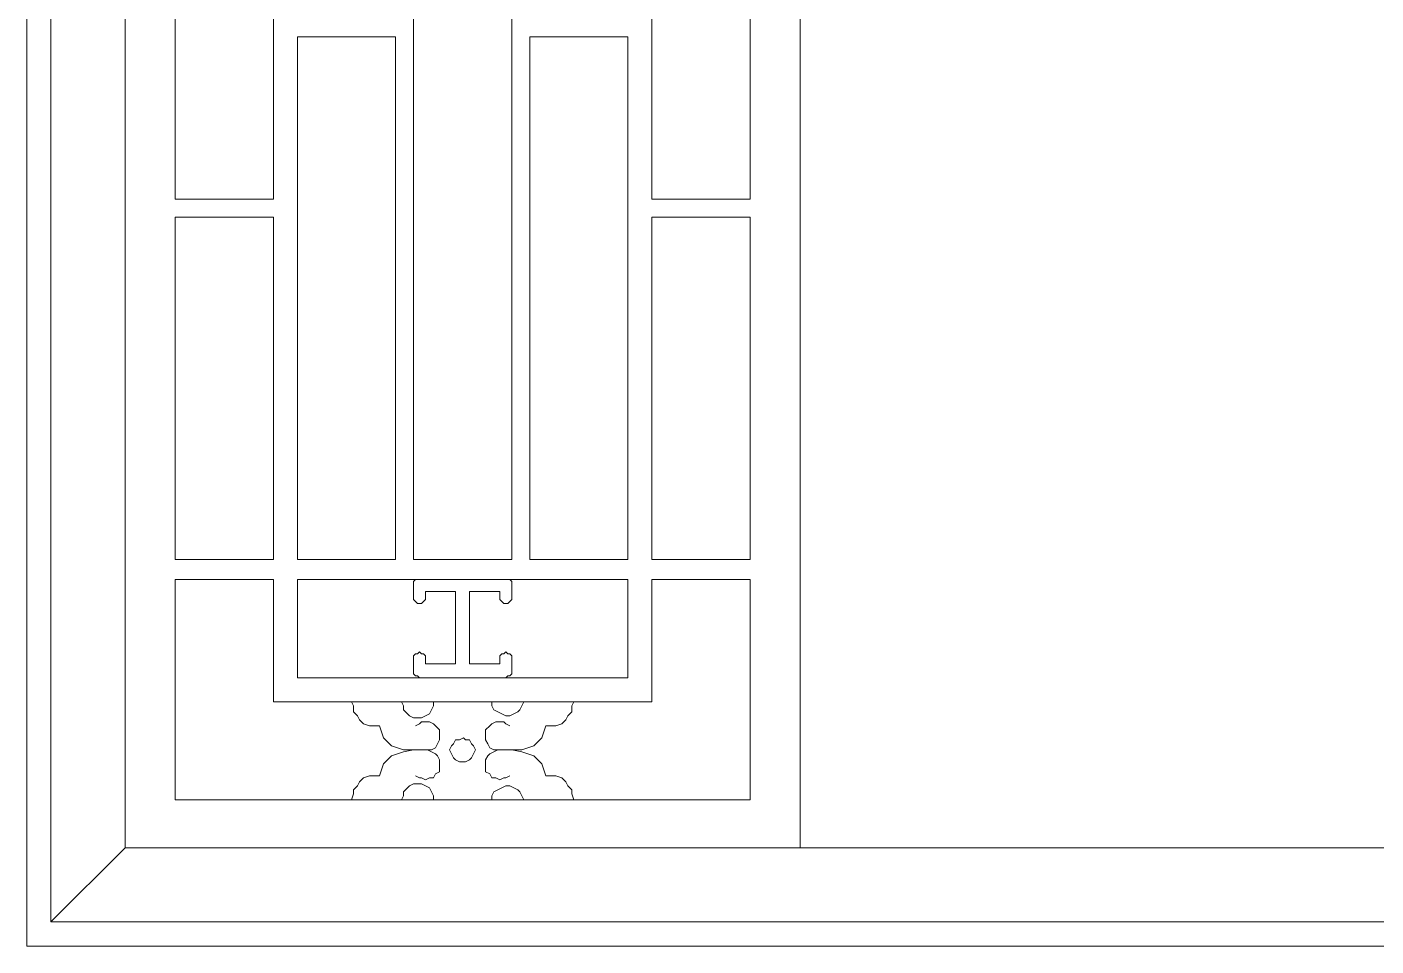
# Model space of a CAD drawing. Header units: centimetres. Extents: x -8.3 to 10.5, y -7.9 to 5.
# Drawn here: x -8.35 to 1.08, y -7.91 to -1.48 of the extents above; entities that cross this region are included whole.
import ezdxf

# ---------------------------------------------------------------- set-up
doc = ezdxf.new("R2010")
doc.units = ezdxf.units.CM
doc.header["$MEASUREMENT"] = 0
doc.layers.add('layer 1', color=7, linetype='Continuous')

msp = doc.modelspace()

# ---------------------------------------------------------------- linework, layer by layer
at = {"layer": 'layer 1', "color": 250, "lineweight": 0}
for points, knots in [([(-8.34709, -7.9091), (-8.34709, -7.9091), (10.50727, -7.9091), (10.50727, -7.9091), (10.50727, -7.9091), (10.50727, -7.9091), (10.50727, 4.95444), (10.50727, 4.95444), (10.50727, 4.95444), (10.50727, 4.95444), (-8.34709, 4.95444), (-8.34709, 4.95444), (-8.34709, 4.95444), (-8.34709, 4.95444), (-8.34709, -7.9091), (-8.34709, -7.9091)], [0, 0, 0, 0, 0.25, 0.25, 0.25, 0.25, 0.5, 0.5, 0.5, 0.5, 0.75, 0.75, 0.75, 0.75, 1, 1, 1, 1]), ([(-8.17927, -7.7411), (-8.17927, -7.7411), (10.33927, -7.7411), (10.33927, -7.7411), (10.33927, -7.7411), (10.33927, -7.7411), (10.33927, 4.77241), (10.33927, 4.77241), (10.33927, 4.77241), (10.33927, 4.77241), (-8.17927, 4.77241), (-8.17927, 4.77241), (-8.17927, 4.77241), (-8.17927, 4.77241), (-8.17927, -7.7411), (-8.17927, -7.7411)], [0, 0, 0, 0, 0.25, 0.25, 0.25, 0.25, 0.5, 0.5, 0.5, 0.5, 0.75, 0.75, 0.75, 0.75, 1, 1, 1, 1]), ([(-7.66124, -7.22325), (-7.66124, -7.22325), (9.82142, -7.22325), (9.82142, -7.22325), (9.82142, -7.22325), (9.82142, -7.22325), (9.82142, 4.25456), (9.82142, 4.25456), (9.82142, 4.25456), (9.82142, 4.25456), (-7.66124, 4.25456), (-7.66124, 4.25456), (-7.66124, 4.25456), (-7.66124, 4.25456), (-7.66124, -7.22325), (-7.66124, -7.22325)], [0, 0, 0, 0, 0.25, 0.25, 0.25, 0.25, 0.5, 0.5, 0.5, 0.5, 0.75, 0.75, 0.75, 0.75, 1, 1, 1, 1]), ([(-5.64559, 2.25294), (-5.64559, 2.25294), (-4.95974, 2.25294), (-4.95974, 2.25294), (-4.95974, 2.25294), (-4.95974, 2.25294), (-4.95974, -5.20761), (-4.95974, -5.20761), (-4.95974, -5.20761), (-4.95974, -5.20761), (-5.64559, -5.20761), (-5.64559, -5.20761), (-5.64559, -5.20761), (-5.64559, -5.20761), (-5.64559, 2.25294), (-5.64559, 2.25294)], [0, 0, 0, 0, 0.25, 0.25, 0.25, 0.25, 0.5, 0.5, 0.5, 0.5, 0.75, 0.75, 0.75, 0.75, 1, 1, 1, 1]), ([(-6.62553, -0.28055), (-6.62553, -0.28055), (-7.31138, -0.28055), (-7.31138, -0.28055), (-7.31138, -0.28055), (-7.31138, -0.28055), (-7.31138, -2.68814), (-7.31138, -2.68814), (-7.31138, -2.68814), (-7.31138, -2.68814), (-6.62553, -2.68814), (-6.62553, -2.68814), (-6.62553, -2.68814), (-6.62553, -2.68814), (-6.62553, -0.28055), (-6.62553, -0.28055)], [0, 0, 0, 0, 0.25, 0.25, 0.25, 0.25, 0.5, 0.5, 0.5, 0.5, 0.75, 0.75, 0.75, 0.75, 1, 1, 1, 1]), ([(-3.97998, -0.28055), (-3.97998, -0.28055), (-3.29413, -0.28055), (-3.29413, -0.28055), (-3.29413, -0.28055), (-3.29413, -0.28055), (-3.29413, -2.68814), (-3.29413, -2.68814), (-3.29413, -2.68814), (-3.29413, -2.68814), (-3.97998, -2.68814), (-3.97998, -2.68814), (-3.97998, -2.68814), (-3.97998, -2.68814), (-3.97998, -0.28055), (-3.97998, -0.28055)], [0, 0, 0, 0, 0.25, 0.25, 0.25, 0.25, 0.5, 0.5, 0.5, 0.5, 0.75, 0.75, 0.75, 0.75, 1, 1, 1, 1]), ([(-5.77168, -1.55441), (-5.77168, -1.55441), (-6.45753, -1.55441), (-6.45753, -1.55441), (-6.45753, -1.55441), (-6.45753, -1.55441), (-6.45753, -5.20761), (-6.45753, -5.20761), (-6.45753, -5.20761), (-6.45753, -5.20761), (-5.77168, -5.20761), (-5.77168, -5.20761), (-5.77168, -5.20761), (-5.77168, -5.20761), (-5.77168, -1.55441), (-5.77168, -1.55441)], [0, 0, 0, 0, 0.25, 0.25, 0.25, 0.25, 0.5, 0.5, 0.5, 0.5, 0.75, 0.75, 0.75, 0.75, 1, 1, 1, 1]), ([(-4.83383, -1.55441), (-4.83383, -1.55441), (-4.14798, -1.55441), (-4.14798, -1.55441), (-4.14798, -1.55441), (-4.14798, -1.55441), (-4.14798, -5.20761), (-4.14798, -5.20761), (-4.14798, -5.20761), (-4.14798, -5.20761), (-4.83383, -5.20761), (-4.83383, -5.20761), (-4.83383, -5.20761), (-4.83383, -5.20761), (-4.83383, -1.55441), (-4.83383, -1.55441)], [0, 0, 0, 0, 0.25, 0.25, 0.25, 0.25, 0.5, 0.5, 0.5, 0.5, 0.75, 0.75, 0.75, 0.75, 1, 1, 1, 1]), ([(-6.62553, -2.81405), (-6.62553, -2.81405), (-7.31138, -2.81405), (-7.31138, -2.81405), (-7.31138, -2.81405), (-7.31138, -2.81405), (-7.31138, -5.20761), (-7.31138, -5.20761), (-7.31138, -5.20761), (-7.31138, -5.20761), (-6.62553, -5.20761), (-6.62553, -5.20761), (-6.62553, -5.20761), (-6.62553, -5.20761), (-6.62553, -2.81405), (-6.62553, -2.81405)], [0, 0, 0, 0, 0.25, 0.25, 0.25, 0.25, 0.5, 0.5, 0.5, 0.5, 0.75, 0.75, 0.75, 0.75, 1, 1, 1, 1]), ([(-3.97998, -2.81405), (-3.97998, -2.81405), (-3.29413, -2.81405), (-3.29413, -2.81405), (-3.29413, -2.81405), (-3.29413, -2.81405), (-3.29413, -5.20761), (-3.29413, -5.20761), (-3.29413, -5.20761), (-3.29413, -5.20761), (-3.97998, -5.20761), (-3.97998, -5.20761), (-3.97998, -5.20761), (-3.97998, -5.20761), (-3.97998, -2.81405), (-3.97998, -2.81405)], [0, 0, 0, 0, 0.25, 0.25, 0.25, 0.25, 0.5, 0.5, 0.5, 0.5, 0.75, 0.75, 0.75, 0.75, 1, 1, 1, 1]), ([(-7.31138, -5.34755), (-7.31138, -5.34755), (-7.31138, -6.88743), (-7.31138, -6.88743), (-7.31138, -6.88743), (-7.31138, -6.88743), (-3.29413, -6.88743), (-3.29413, -6.88743), (-3.29413, -6.88743), (-3.29413, -6.88743), (-3.29413, -5.34755), (-3.29413, -5.34755), (-3.29413, -5.34755), (-3.29413, -5.34755), (-3.97998, -5.34755), (-3.97998, -5.34755), (-3.97998, -5.34755), (-3.97998, -5.34755), (-3.97998, -6.2014), (-3.97998, -6.2014), (-3.97998, -6.2014), (-3.97998, -6.2014), (-6.62553, -6.2014), (-6.62553, -6.2014), (-6.62553, -6.2014), (-6.62553, -6.2014), (-6.62553, -5.34755), (-6.62553, -5.34755), (-6.62553, -5.34755), (-6.62553, -5.34755), (-7.31138, -5.34755), (-7.31138, -5.34755)], [0, 0, 0, 0, 0.125, 0.125, 0.125, 0.125, 0.25, 0.25, 0.25, 0.25, 0.375, 0.375, 0.375, 0.375, 0.5, 0.5, 0.5, 0.5, 0.625, 0.625, 0.625, 0.625, 0.75, 0.75, 0.75, 0.75, 0.875, 0.875, 0.875, 0.875, 1, 1, 1, 1]), ([(-6.45753, -6.03358), (-6.45753, -6.03358), (-4.14798, -6.03358), (-4.14798, -6.03358), (-4.14798, -6.03358), (-4.14798, -6.03358), (-4.14798, -5.34755), (-4.14798, -5.34755), (-4.14798, -5.34755), (-4.14798, -5.34755), (-6.45753, -5.34755), (-6.45753, -5.34755), (-6.45753, -5.34755), (-6.45753, -5.34755), (-6.45753, -6.03358), (-6.45753, -6.03358)], [0, 0, 0, 0, 0.25, 0.25, 0.25, 0.25, 0.5, 0.5, 0.5, 0.5, 0.75, 0.75, 0.75, 0.75, 1, 1, 1, 1]), ([(-5.60368, -5.34755), (-5.60368, -5.34755), (-5.61771, -5.34755), (-5.61771, -5.34755), (-5.61771, -5.34755), (-5.61771, -5.34755), (-5.63174, -5.34755), (-5.63174, -5.34755), (-5.63174, -5.34755), (-5.63174, -5.34755), (-5.64559, -5.36158), (-5.64559, -5.36158), (-5.64559, -5.36158), (-5.64559, -5.36158), (-5.64559, -5.38964), (-5.64559, -5.38964)], [0, 0, 0, 0, 0.25, 0.25, 0.25, 0.25, 0.5, 0.5, 0.5, 0.5, 0.75, 0.75, 0.75, 0.75, 1, 1, 1, 1]), ([(-4.95974, -5.38964), (-4.95974, -5.38964), (-4.95974, -5.36158), (-4.95974, -5.36158), (-4.95974, -5.36158), (-4.95974, -5.36158), (-4.97377, -5.34755), (-4.97377, -5.34755), (-4.97377, -5.34755), (-4.97377, -5.34755), (-4.9878, -5.34755), (-4.9878, -5.34755), (-4.9878, -5.34755), (-4.9878, -5.34755), (-5.00183, -5.34755), (-5.00183, -5.34755)], [0, 0, 0, 0, 0.25, 0.25, 0.25, 0.25, 0.5, 0.5, 0.5, 0.5, 0.75, 0.75, 0.75, 0.75, 1, 1, 1, 1]), ([(-5.64559, -5.47364), (-5.64559, -5.47364), (-5.64559, -5.48767), (-5.64559, -5.48767), (-5.64559, -5.48767), (-5.64559, -5.48767), (-5.63174, -5.50152), (-5.63174, -5.50152), (-5.63174, -5.50152), (-5.63174, -5.50152), (-5.61771, -5.51555), (-5.61771, -5.51555), (-5.61771, -5.51555), (-5.61771, -5.51555), (-5.60368, -5.51555), (-5.60368, -5.51555)], [0, 0, 0, 0, 0.25, 0.25, 0.25, 0.25, 0.5, 0.5, 0.5, 0.5, 0.75, 0.75, 0.75, 0.75, 1, 1, 1, 1]), ([(-5.60368, -5.51555), (-5.60368, -5.51555), (-5.58965, -5.51555), (-5.58965, -5.51555), (-5.58965, -5.51555), (-5.58965, -5.51555), (-5.57562, -5.50152), (-5.57562, -5.50152), (-5.57562, -5.50152), (-5.57562, -5.50152), (-5.56177, -5.48767), (-5.56177, -5.48767), (-5.56177, -5.48767), (-5.56177, -5.48767), (-5.56177, -5.47364), (-5.56177, -5.47364)], [0, 0, 0, 0, 0.25, 0.25, 0.25, 0.25, 0.5, 0.5, 0.5, 0.5, 0.75, 0.75, 0.75, 0.75, 1, 1, 1, 1]), ([(-5.04374, -5.47364), (-5.04374, -5.47364), (-5.04374, -5.48767), (-5.04374, -5.48767), (-5.04374, -5.48767), (-5.04374, -5.48767), (-5.02971, -5.50152), (-5.02971, -5.50152), (-5.02971, -5.50152), (-5.02971, -5.50152), (-5.01586, -5.51555), (-5.01586, -5.51555), (-5.01586, -5.51555), (-5.01586, -5.51555), (-5.00183, -5.51555), (-5.00183, -5.51555)], [0, 0, 0, 0, 0.25, 0.25, 0.25, 0.25, 0.5, 0.5, 0.5, 0.5, 0.75, 0.75, 0.75, 0.75, 1, 1, 1, 1]), ([(-5.00183, -5.51555), (-5.00183, -5.51555), (-4.9878, -5.51555), (-4.9878, -5.51555), (-4.9878, -5.51555), (-4.9878, -5.51555), (-4.97377, -5.50152), (-4.97377, -5.50152), (-4.97377, -5.50152), (-4.97377, -5.50152), (-4.95974, -5.48767), (-4.95974, -5.48767), (-4.95974, -5.48767), (-4.95974, -5.48767), (-4.95974, -5.47364), (-4.95974, -5.47364)], [0, 0, 0, 0, 0.25, 0.25, 0.25, 0.25, 0.5, 0.5, 0.5, 0.5, 0.75, 0.75, 0.75, 0.75, 1, 1, 1, 1]), ([(-5.60368, -5.85155), (-5.60368, -5.85155), (-5.61771, -5.86558), (-5.61771, -5.86558), (-5.61771, -5.86558), (-5.61771, -5.86558), (-5.63174, -5.86558), (-5.63174, -5.86558), (-5.63174, -5.86558), (-5.63174, -5.86558), (-5.64559, -5.87961), (-5.64559, -5.87961), (-5.64559, -5.87961), (-5.64559, -5.87961), (-5.64559, -5.89346), (-5.64559, -5.89346)], [0, 0, 0, 0, 0.25, 0.25, 0.25, 0.25, 0.5, 0.5, 0.5, 0.5, 0.75, 0.75, 0.75, 0.75, 1, 1, 1, 1]), ([(-5.56177, -5.89346), (-5.56177, -5.89346), (-5.56177, -5.87961), (-5.56177, -5.87961), (-5.56177, -5.87961), (-5.56177, -5.87961), (-5.57562, -5.86558), (-5.57562, -5.86558), (-5.57562, -5.86558), (-5.57562, -5.86558), (-5.58965, -5.86558), (-5.58965, -5.86558), (-5.58965, -5.86558), (-5.58965, -5.86558), (-5.60368, -5.85155), (-5.60368, -5.85155)], [0, 0, 0, 0, 0.25, 0.25, 0.25, 0.25, 0.5, 0.5, 0.5, 0.5, 0.75, 0.75, 0.75, 0.75, 1, 1, 1, 1]), ([(-5.00183, -5.85155), (-5.00183, -5.85155), (-5.01586, -5.86558), (-5.01586, -5.86558), (-5.01586, -5.86558), (-5.01586, -5.86558), (-5.02971, -5.86558), (-5.02971, -5.86558), (-5.02971, -5.86558), (-5.02971, -5.86558), (-5.04374, -5.87961), (-5.04374, -5.87961), (-5.04374, -5.87961), (-5.04374, -5.87961), (-5.04374, -5.89346), (-5.04374, -5.89346)], [0, 0, 0, 0, 0.25, 0.25, 0.25, 0.25, 0.5, 0.5, 0.5, 0.5, 0.75, 0.75, 0.75, 0.75, 1, 1, 1, 1]), ([(-4.95974, -5.89346), (-4.95974, -5.89346), (-4.95974, -5.87961), (-4.95974, -5.87961), (-4.95974, -5.87961), (-4.95974, -5.87961), (-4.97377, -5.86558), (-4.97377, -5.86558), (-4.97377, -5.86558), (-4.97377, -5.86558), (-4.9878, -5.86558), (-4.9878, -5.86558), (-4.9878, -5.86558), (-4.9878, -5.86558), (-5.00183, -5.85155), (-5.00183, -5.85155)], [0, 0, 0, 0, 0.25, 0.25, 0.25, 0.25, 0.5, 0.5, 0.5, 0.5, 0.75, 0.75, 0.75, 0.75, 1, 1, 1, 1]), ([(-5.64559, -5.99149), (-5.64559, -5.99149), (-5.64559, -6.00552), (-5.64559, -6.00552), (-5.64559, -6.00552), (-5.64559, -6.00552), (-5.63174, -6.01955), (-5.63174, -6.01955), (-5.63174, -6.01955), (-5.63174, -6.01955), (-5.61771, -6.01955), (-5.61771, -6.01955), (-5.61771, -6.01955), (-5.61771, -6.01955), (-5.60368, -6.03358), (-5.60368, -6.03358)], [0, 0, 0, 0, 0.25, 0.25, 0.25, 0.25, 0.5, 0.5, 0.5, 0.5, 0.75, 0.75, 0.75, 0.75, 1, 1, 1, 1]), ([(-5.00183, -6.03358), (-5.00183, -6.03358), (-4.9878, -6.01955), (-4.9878, -6.01955), (-4.9878, -6.01955), (-4.9878, -6.01955), (-4.97377, -6.01955), (-4.97377, -6.01955), (-4.97377, -6.01955), (-4.97377, -6.01955), (-4.95974, -6.00552), (-4.95974, -6.00552), (-4.95974, -6.00552), (-4.95974, -6.00552), (-4.95974, -5.99149), (-4.95974, -5.99149)], [0, 0, 0, 0, 0.25, 0.25, 0.25, 0.25, 0.5, 0.5, 0.5, 0.5, 0.75, 0.75, 0.75, 0.75, 1, 1, 1, 1]), ([(-6.07962, -6.2014), (-6.07962, -6.2014), (-6.06559, -6.22946), (-6.06559, -6.22946), (-6.06559, -6.22946), (-6.06559, -6.22946), (-6.06559, -6.27155), (-6.06559, -6.27155), (-6.06559, -6.27155), (-6.06559, -6.27155), (-6.03753, -6.29943), (-6.03753, -6.29943), (-6.03753, -6.29943), (-6.03753, -6.29943), (-6.02368, -6.32749), (-6.02368, -6.32749), (-6.02368, -6.32749), (-6.02368, -6.32749), (-5.99562, -6.35537), (-5.99562, -6.35537), (-5.99562, -6.35537), (-5.99562, -6.35537), (-5.95353, -6.3694), (-5.95353, -6.3694), (-5.95353, -6.3694), (-5.95353, -6.3694), (-5.92565, -6.3694), (-5.92565, -6.3694), (-5.92565, -6.3694), (-5.92565, -6.3694), (-5.88356, -6.3694), (-5.88356, -6.3694), (-5.88356, -6.3694), (-5.88356, -6.3694), (-5.86971, -6.41149), (-5.86971, -6.41149), (-5.86971, -6.41149), (-5.86971, -6.41149), (-5.85568, -6.4534), (-5.85568, -6.4534), (-5.85568, -6.4534), (-5.85568, -6.4534), (-5.82762, -6.48146), (-5.82762, -6.48146), (-5.82762, -6.48146), (-5.82762, -6.48146), (-5.79956, -6.50934), (-5.79956, -6.50934), (-5.79956, -6.50934), (-5.79956, -6.50934), (-5.75765, -6.52337), (-5.75765, -6.52337), (-5.75765, -6.52337), (-5.75765, -6.52337), (-5.71574, -6.5374), (-5.71574, -6.5374), (-5.71574, -6.5374), (-5.71574, -6.5374), (-5.64559, -6.5374), (-5.64559, -6.5374), (-5.64559, -6.5374), (-5.64559, -6.5374), (-5.57562, -6.5374), (-5.57562, -6.5374), (-5.57562, -6.5374), (-5.57562, -6.5374), (-5.54774, -6.5374), (-5.54774, -6.5374), (-5.54774, -6.5374), (-5.54774, -6.5374), (-5.51968, -6.5374), (-5.51968, -6.5374), (-5.51968, -6.5374), (-5.51968, -6.5374), (-5.49162, -6.52337), (-5.49162, -6.52337), (-5.49162, -6.52337), (-5.49162, -6.52337), (-5.47777, -6.49549), (-5.47777, -6.49549), (-5.47777, -6.49549), (-5.47777, -6.49549), (-5.46374, -6.46743), (-5.46374, -6.46743), (-5.46374, -6.46743), (-5.46374, -6.46743), (-5.46374, -6.4534), (-5.46374, -6.4534), (-5.46374, -6.4534), (-5.46374, -6.4534), (-5.46374, -6.42552), (-5.46374, -6.42552), (-5.46374, -6.42552), (-5.46374, -6.42552), (-5.46374, -6.39746), (-5.46374, -6.39746), (-5.46374, -6.39746), (-5.46374, -6.39746), (-5.49162, -6.3694), (-5.49162, -6.3694), (-5.49162, -6.3694), (-5.49162, -6.3694), (-5.50565, -6.35537), (-5.50565, -6.35537), (-5.50565, -6.35537), (-5.50565, -6.35537), (-5.53371, -6.34152), (-5.53371, -6.34152), (-5.53371, -6.34152), (-5.53371, -6.34152), (-5.56177, -6.34152), (-5.56177, -6.34152), (-5.56177, -6.34152), (-5.56177, -6.34152), (-5.58965, -6.34152), (-5.58965, -6.34152), (-5.58965, -6.34152), (-5.58965, -6.34152), (-5.60368, -6.35537), (-5.60368, -6.35537), (-5.60368, -6.35537), (-5.60368, -6.35537), (-5.63174, -6.3694), (-5.63174, -6.3694)], [0, 0, 0, 0, 0.0322581, 0.0322581, 0.0322581, 0.0322581, 0.0645161, 0.0645161, 0.0645161, 0.0645161, 0.0967742, 0.0967742, 0.0967742, 0.0967742, 0.1290323, 0.1290323, 0.1290323, 0.1290323, 0.1612903, 0.1612903, 0.1612903, 0.1612903, 0.1935484, 0.1935484, 0.1935484, 0.1935484, 0.2258065, 0.2258065, 0.2258065, 0.2258065, 0.2580645, 0.2580645, 0.2580645, 0.2580645, 0.2903226, 0.2903226, 0.2903226, 0.2903226, 0.3225806, 0.3225806, 0.3225806, 0.3225806, 0.3548387, 0.3548387, 0.3548387, 0.3548387, 0.3870968, 0.3870968, 0.3870968, 0.3870968, 0.4193548, 0.4193548, 0.4193548, 0.4193548, 0.4516129, 0.4516129, 0.4516129, 0.4516129, 0.483871, 0.483871, 0.483871, 0.483871, 0.516129, 0.516129, 0.516129, 0.516129, 0.5483871, 0.5483871, 0.5483871, 0.5483871, 0.5806452, 0.5806452, 0.5806452, 0.5806452, 0.6129032, 0.6129032, 0.6129032, 0.6129032, 0.6451613, 0.6451613, 0.6451613, 0.6451613, 0.6774194, 0.6774194, 0.6774194, 0.6774194, 0.7096774, 0.7096774, 0.7096774, 0.7096774, 0.7419355, 0.7419355, 0.7419355, 0.7419355, 0.7741935, 0.7741935, 0.7741935, 0.7741935, 0.8064516, 0.8064516, 0.8064516, 0.8064516, 0.8387097, 0.8387097, 0.8387097, 0.8387097, 0.8709677, 0.8709677, 0.8709677, 0.8709677, 0.9032258, 0.9032258, 0.9032258, 0.9032258, 0.9354839, 0.9354839, 0.9354839, 0.9354839, 0.9677419, 0.9677419, 0.9677419, 0.9677419, 1, 1, 1, 1]), ([(-5.72959, -6.2014), (-5.72959, -6.2014), (-5.71574, -6.22946), (-5.71574, -6.22946), (-5.71574, -6.22946), (-5.71574, -6.22946), (-5.71574, -6.25752), (-5.71574, -6.25752), (-5.71574, -6.25752), (-5.71574, -6.25752), (-5.68768, -6.2854), (-5.68768, -6.2854), (-5.68768, -6.2854), (-5.68768, -6.2854), (-5.67365, -6.29943), (-5.67365, -6.29943), (-5.67365, -6.29943), (-5.67365, -6.29943), (-5.64559, -6.31346), (-5.64559, -6.31346), (-5.64559, -6.31346), (-5.64559, -6.31346), (-5.61771, -6.31346), (-5.61771, -6.31346), (-5.61771, -6.31346), (-5.61771, -6.31346), (-5.58965, -6.31346), (-5.58965, -6.31346), (-5.58965, -6.31346), (-5.58965, -6.31346), (-5.56177, -6.29943), (-5.56177, -6.29943), (-5.56177, -6.29943), (-5.56177, -6.29943), (-5.53371, -6.2854), (-5.53371, -6.2854), (-5.53371, -6.2854), (-5.53371, -6.2854), (-5.51968, -6.25752), (-5.51968, -6.25752), (-5.51968, -6.25752), (-5.51968, -6.25752), (-5.50565, -6.22946), (-5.50565, -6.22946), (-5.50565, -6.22946), (-5.50565, -6.22946), (-5.50565, -6.2014), (-5.50565, -6.2014)], [0, 0, 0, 0, 0.0833333, 0.0833333, 0.0833333, 0.0833333, 0.1666667, 0.1666667, 0.1666667, 0.1666667, 0.25, 0.25, 0.25, 0.25, 0.3333333, 0.3333333, 0.3333333, 0.3333333, 0.4166667, 0.4166667, 0.4166667, 0.4166667, 0.5, 0.5, 0.5, 0.5, 0.5833333, 0.5833333, 0.5833333, 0.5833333, 0.6666667, 0.6666667, 0.6666667, 0.6666667, 0.75, 0.75, 0.75, 0.75, 0.8333333, 0.8333333, 0.8333333, 0.8333333, 0.9166667, 0.9166667, 0.9166667, 0.9166667, 1, 1, 1, 1]), ([(-5.09968, -6.2014), (-5.09968, -6.2014), (-5.09968, -6.22946), (-5.09968, -6.22946), (-5.09968, -6.22946), (-5.09968, -6.22946), (-5.08583, -6.25752), (-5.08583, -6.25752), (-5.08583, -6.25752), (-5.08583, -6.25752), (-5.05777, -6.27155), (-5.05777, -6.27155), (-5.05777, -6.27155), (-5.05777, -6.27155), (-5.02971, -6.2854), (-5.02971, -6.2854), (-5.02971, -6.2854), (-5.02971, -6.2854), (-5.00183, -6.29943), (-5.00183, -6.29943), (-5.00183, -6.29943), (-5.00183, -6.29943), (-4.97377, -6.29943), (-4.97377, -6.29943), (-4.97377, -6.29943), (-4.97377, -6.29943), (-4.94571, -6.2854), (-4.94571, -6.2854), (-4.94571, -6.2854), (-4.94571, -6.2854), (-4.91783, -6.27155), (-4.91783, -6.27155), (-4.91783, -6.27155), (-4.91783, -6.27155), (-4.9038, -6.25752), (-4.9038, -6.25752), (-4.9038, -6.25752), (-4.9038, -6.25752), (-4.88977, -6.22946), (-4.88977, -6.22946), (-4.88977, -6.22946), (-4.88977, -6.22946), (-4.87574, -6.2014), (-4.87574, -6.2014)], [0, 0, 0, 0, 0.0909091, 0.0909091, 0.0909091, 0.0909091, 0.1818182, 0.1818182, 0.1818182, 0.1818182, 0.2727273, 0.2727273, 0.2727273, 0.2727273, 0.3636364, 0.3636364, 0.3636364, 0.3636364, 0.4545455, 0.4545455, 0.4545455, 0.4545455, 0.5454545, 0.5454545, 0.5454545, 0.5454545, 0.6363636, 0.6363636, 0.6363636, 0.6363636, 0.7272727, 0.7272727, 0.7272727, 0.7272727, 0.8181818, 0.8181818, 0.8181818, 0.8181818, 0.9090909, 0.9090909, 0.9090909, 0.9090909, 1, 1, 1, 1]), ([(-4.72177, -6.3694), (-4.72177, -6.3694), (-4.67986, -6.3694), (-4.67986, -6.3694), (-4.67986, -6.3694), (-4.67986, -6.3694), (-4.6518, -6.3694), (-4.6518, -6.3694), (-4.6518, -6.3694), (-4.6518, -6.3694), (-4.60989, -6.35537), (-4.60989, -6.35537), (-4.60989, -6.35537), (-4.60989, -6.35537), (-4.58183, -6.32749), (-4.58183, -6.32749), (-4.58183, -6.32749), (-4.58183, -6.32749), (-4.5678, -6.29943), (-4.5678, -6.29943), (-4.5678, -6.29943), (-4.5678, -6.29943), (-4.53992, -6.27155), (-4.53992, -6.27155), (-4.53992, -6.27155), (-4.53992, -6.27155), (-4.53992, -6.22946), (-4.53992, -6.22946), (-4.53992, -6.22946), (-4.53992, -6.22946), (-4.52589, -6.2014), (-4.52589, -6.2014)], [0, 0, 0, 0, 0.125, 0.125, 0.125, 0.125, 0.25, 0.25, 0.25, 0.25, 0.375, 0.375, 0.375, 0.375, 0.5, 0.5, 0.5, 0.5, 0.625, 0.625, 0.625, 0.625, 0.75, 0.75, 0.75, 0.75, 0.875, 0.875, 0.875, 0.875, 1, 1, 1, 1]), ([(-4.97377, -6.3694), (-4.97377, -6.3694), (-5.00183, -6.35537), (-5.00183, -6.35537), (-5.00183, -6.35537), (-5.00183, -6.35537), (-5.01586, -6.34152), (-5.01586, -6.34152), (-5.01586, -6.34152), (-5.01586, -6.34152), (-5.04374, -6.34152), (-5.04374, -6.34152), (-5.04374, -6.34152), (-5.04374, -6.34152), (-5.0718, -6.34152), (-5.0718, -6.34152), (-5.0718, -6.34152), (-5.0718, -6.34152), (-5.09968, -6.35537), (-5.09968, -6.35537), (-5.09968, -6.35537), (-5.09968, -6.35537), (-5.11371, -6.3694), (-5.11371, -6.3694), (-5.11371, -6.3694), (-5.11371, -6.3694), (-5.14177, -6.39746), (-5.14177, -6.39746), (-5.14177, -6.39746), (-5.14177, -6.39746), (-5.14177, -6.42552), (-5.14177, -6.42552), (-5.14177, -6.42552), (-5.14177, -6.42552), (-5.14177, -6.4534), (-5.14177, -6.4534), (-5.14177, -6.4534), (-5.14177, -6.4534), (-5.14177, -6.46743), (-5.14177, -6.46743), (-5.14177, -6.46743), (-5.14177, -6.46743), (-5.12774, -6.49549), (-5.12774, -6.49549), (-5.12774, -6.49549), (-5.12774, -6.49549), (-5.11371, -6.52337), (-5.11371, -6.52337), (-5.11371, -6.52337), (-5.11371, -6.52337), (-5.08583, -6.5374), (-5.08583, -6.5374), (-5.08583, -6.5374), (-5.08583, -6.5374), (-5.05777, -6.5374), (-5.05777, -6.5374), (-5.05777, -6.5374), (-5.05777, -6.5374), (-5.02971, -6.5374), (-5.02971, -6.5374)], [0, 0, 0, 0, 0.0666667, 0.0666667, 0.0666667, 0.0666667, 0.1333333, 0.1333333, 0.1333333, 0.1333333, 0.2, 0.2, 0.2, 0.2, 0.2666667, 0.2666667, 0.2666667, 0.2666667, 0.3333333, 0.3333333, 0.3333333, 0.3333333, 0.4, 0.4, 0.4, 0.4, 0.4666667, 0.4666667, 0.4666667, 0.4666667, 0.5333333, 0.5333333, 0.5333333, 0.5333333, 0.6, 0.6, 0.6, 0.6, 0.6666667, 0.6666667, 0.6666667, 0.6666667, 0.7333333, 0.7333333, 0.7333333, 0.7333333, 0.8, 0.8, 0.8, 0.8, 0.8666667, 0.8666667, 0.8666667, 0.8666667, 0.9333333, 0.9333333, 0.9333333, 0.9333333, 1, 1, 1, 1]), ([(-4.88977, -6.5374), (-4.88977, -6.5374), (-4.84786, -6.52337), (-4.84786, -6.52337), (-4.84786, -6.52337), (-4.84786, -6.52337), (-4.80577, -6.50934), (-4.80577, -6.50934), (-4.80577, -6.50934), (-4.80577, -6.50934), (-4.77789, -6.48146), (-4.77789, -6.48146), (-4.77789, -6.48146), (-4.77789, -6.48146), (-4.74983, -6.4534), (-4.74983, -6.4534), (-4.74983, -6.4534), (-4.74983, -6.4534), (-4.7358, -6.41149), (-4.7358, -6.41149), (-4.7358, -6.41149), (-4.7358, -6.41149), (-4.72177, -6.3694), (-4.72177, -6.3694)], [0, 0, 0, 0, 0.1666667, 0.1666667, 0.1666667, 0.1666667, 0.3333333, 0.3333333, 0.3333333, 0.3333333, 0.5, 0.5, 0.5, 0.5, 0.6666667, 0.6666667, 0.6666667, 0.6666667, 0.8333333, 0.8333333, 0.8333333, 0.8333333, 1, 1, 1, 1]), ([(-5.21174, -6.5374), (-5.21174, -6.5374), (-5.22577, -6.50934), (-5.22577, -6.50934), (-5.22577, -6.50934), (-5.22577, -6.50934), (-5.2398, -6.49549), (-5.2398, -6.49549), (-5.2398, -6.49549), (-5.2398, -6.49549), (-5.25365, -6.46743), (-5.25365, -6.46743), (-5.25365, -6.46743), (-5.25365, -6.46743), (-5.28171, -6.46743), (-5.28171, -6.46743), (-5.28171, -6.46743), (-5.28171, -6.46743), (-5.29574, -6.4534), (-5.29574, -6.4534), (-5.29574, -6.4534), (-5.29574, -6.4534), (-5.3238, -6.46743), (-5.3238, -6.46743), (-5.3238, -6.46743), (-5.3238, -6.46743), (-5.35168, -6.46743), (-5.35168, -6.46743), (-5.35168, -6.46743), (-5.35168, -6.46743), (-5.36571, -6.49549), (-5.36571, -6.49549), (-5.36571, -6.49549), (-5.36571, -6.49549), (-5.37974, -6.50934), (-5.37974, -6.50934), (-5.37974, -6.50934), (-5.37974, -6.50934), (-5.39377, -6.5374), (-5.39377, -6.5374), (-5.39377, -6.5374), (-5.39377, -6.5374), (-5.37974, -6.56546), (-5.37974, -6.56546), (-5.37974, -6.56546), (-5.37974, -6.56546), (-5.36571, -6.59334), (-5.36571, -6.59334), (-5.36571, -6.59334), (-5.36571, -6.59334), (-5.35168, -6.60737), (-5.35168, -6.60737), (-5.35168, -6.60737), (-5.35168, -6.60737), (-5.3238, -6.6214), (-5.3238, -6.6214), (-5.3238, -6.6214), (-5.3238, -6.6214), (-5.29574, -6.6214), (-5.29574, -6.6214), (-5.29574, -6.6214), (-5.29574, -6.6214), (-5.28171, -6.6214), (-5.28171, -6.6214), (-5.28171, -6.6214), (-5.28171, -6.6214), (-5.25365, -6.60737), (-5.25365, -6.60737), (-5.25365, -6.60737), (-5.25365, -6.60737), (-5.2398, -6.59334), (-5.2398, -6.59334), (-5.2398, -6.59334), (-5.2398, -6.59334), (-5.22577, -6.56546), (-5.22577, -6.56546), (-5.22577, -6.56546), (-5.22577, -6.56546), (-5.21174, -6.5374), (-5.21174, -6.5374)], [0, 0, 0, 0, 0.05, 0.05, 0.05, 0.05, 0.1, 0.1, 0.1, 0.1, 0.15, 0.15, 0.15, 0.15, 0.2, 0.2, 0.2, 0.2, 0.25, 0.25, 0.25, 0.25, 0.3, 0.3, 0.3, 0.3, 0.35, 0.35, 0.35, 0.35, 0.4, 0.4, 0.4, 0.4, 0.45, 0.45, 0.45, 0.45, 0.5, 0.5, 0.5, 0.5, 0.55, 0.55, 0.55, 0.55, 0.6, 0.6, 0.6, 0.6, 0.65, 0.65, 0.65, 0.65, 0.7, 0.7, 0.7, 0.7, 0.75, 0.75, 0.75, 0.75, 0.8, 0.8, 0.8, 0.8, 0.85, 0.85, 0.85, 0.85, 0.9, 0.9, 0.9, 0.9, 0.95, 0.95, 0.95, 0.95, 1, 1, 1, 1]), ([(-5.71574, -6.55143), (-5.71574, -6.55143), (-5.75765, -6.56546), (-5.75765, -6.56546), (-5.75765, -6.56546), (-5.75765, -6.56546), (-5.79956, -6.57949), (-5.79956, -6.57949), (-5.79956, -6.57949), (-5.79956, -6.57949), (-5.82762, -6.60737), (-5.82762, -6.60737), (-5.82762, -6.60737), (-5.82762, -6.60737), (-5.85568, -6.63543), (-5.85568, -6.63543), (-5.85568, -6.63543), (-5.85568, -6.63543), (-5.86971, -6.67734), (-5.86971, -6.67734), (-5.86971, -6.67734), (-5.86971, -6.67734), (-5.88356, -6.71943), (-5.88356, -6.71943)], [0, 0, 0, 0, 0.1666667, 0.1666667, 0.1666667, 0.1666667, 0.3333333, 0.3333333, 0.3333333, 0.3333333, 0.5, 0.5, 0.5, 0.5, 0.6666667, 0.6666667, 0.6666667, 0.6666667, 0.8333333, 0.8333333, 0.8333333, 0.8333333, 1, 1, 1, 1]), ([(-5.57562, -6.5374), (-5.57562, -6.5374), (-5.64559, -6.5374), (-5.64559, -6.5374), (-5.64559, -6.5374), (-5.64559, -6.5374), (-5.71574, -6.55143), (-5.71574, -6.55143)], [0, 0, 0, 0, 0.5, 0.5, 0.5, 0.5, 1, 1, 1, 1]), ([(-5.63174, -6.71943), (-5.63174, -6.71943), (-5.60368, -6.73346), (-5.60368, -6.73346), (-5.60368, -6.73346), (-5.60368, -6.73346), (-5.58965, -6.73346), (-5.58965, -6.73346), (-5.58965, -6.73346), (-5.58965, -6.73346), (-5.56177, -6.74731), (-5.56177, -6.74731), (-5.56177, -6.74731), (-5.56177, -6.74731), (-5.53371, -6.73346), (-5.53371, -6.73346), (-5.53371, -6.73346), (-5.53371, -6.73346), (-5.50565, -6.73346), (-5.50565, -6.73346), (-5.50565, -6.73346), (-5.50565, -6.73346), (-5.49162, -6.7054), (-5.49162, -6.7054), (-5.49162, -6.7054), (-5.49162, -6.7054), (-5.46374, -6.69137), (-5.46374, -6.69137), (-5.46374, -6.69137), (-5.46374, -6.69137), (-5.46374, -6.66331), (-5.46374, -6.66331), (-5.46374, -6.66331), (-5.46374, -6.66331), (-5.46374, -6.63543), (-5.46374, -6.63543), (-5.46374, -6.63543), (-5.46374, -6.63543), (-5.46374, -6.60737), (-5.46374, -6.60737), (-5.46374, -6.60737), (-5.46374, -6.60737), (-5.47777, -6.57949), (-5.47777, -6.57949), (-5.47777, -6.57949), (-5.47777, -6.57949), (-5.49162, -6.56546), (-5.49162, -6.56546), (-5.49162, -6.56546), (-5.49162, -6.56546), (-5.51968, -6.55143), (-5.51968, -6.55143), (-5.51968, -6.55143), (-5.51968, -6.55143), (-5.54774, -6.5374), (-5.54774, -6.5374), (-5.54774, -6.5374), (-5.54774, -6.5374), (-5.57562, -6.5374), (-5.57562, -6.5374)], [0, 0, 0, 0, 0.0666667, 0.0666667, 0.0666667, 0.0666667, 0.1333333, 0.1333333, 0.1333333, 0.1333333, 0.2, 0.2, 0.2, 0.2, 0.2666667, 0.2666667, 0.2666667, 0.2666667, 0.3333333, 0.3333333, 0.3333333, 0.3333333, 0.4, 0.4, 0.4, 0.4, 0.4666667, 0.4666667, 0.4666667, 0.4666667, 0.5333333, 0.5333333, 0.5333333, 0.5333333, 0.6, 0.6, 0.6, 0.6, 0.6666667, 0.6666667, 0.6666667, 0.6666667, 0.7333333, 0.7333333, 0.7333333, 0.7333333, 0.8, 0.8, 0.8, 0.8, 0.8666667, 0.8666667, 0.8666667, 0.8666667, 0.9333333, 0.9333333, 0.9333333, 0.9333333, 1, 1, 1, 1]), ([(-4.52589, -6.88743), (-4.52589, -6.88743), (-4.53992, -6.84534), (-4.53992, -6.84534), (-4.53992, -6.84534), (-4.53992, -6.84534), (-4.53992, -6.81728), (-4.53992, -6.81728), (-4.53992, -6.81728), (-4.53992, -6.81728), (-4.5678, -6.7894), (-4.5678, -6.7894), (-4.5678, -6.7894), (-4.5678, -6.7894), (-4.58183, -6.76134), (-4.58183, -6.76134), (-4.58183, -6.76134), (-4.58183, -6.76134), (-4.60989, -6.73346), (-4.60989, -6.73346), (-4.60989, -6.73346), (-4.60989, -6.73346), (-4.6518, -6.71943), (-4.6518, -6.71943), (-4.6518, -6.71943), (-4.6518, -6.71943), (-4.67986, -6.71943), (-4.67986, -6.71943), (-4.67986, -6.71943), (-4.67986, -6.71943), (-4.72177, -6.71943), (-4.72177, -6.71943), (-4.72177, -6.71943), (-4.72177, -6.71943), (-4.7358, -6.67734), (-4.7358, -6.67734), (-4.7358, -6.67734), (-4.7358, -6.67734), (-4.74983, -6.63543), (-4.74983, -6.63543), (-4.74983, -6.63543), (-4.74983, -6.63543), (-4.77789, -6.60737), (-4.77789, -6.60737), (-4.77789, -6.60737), (-4.77789, -6.60737), (-4.80577, -6.57949), (-4.80577, -6.57949), (-4.80577, -6.57949), (-4.80577, -6.57949), (-4.84786, -6.56546), (-4.84786, -6.56546), (-4.84786, -6.56546), (-4.84786, -6.56546), (-4.88977, -6.55143), (-4.88977, -6.55143), (-4.88977, -6.55143), (-4.88977, -6.55143), (-4.95974, -6.5374), (-4.95974, -6.5374), (-4.95974, -6.5374), (-4.95974, -6.5374), (-5.02971, -6.5374), (-5.02971, -6.5374), (-5.02971, -6.5374), (-5.02971, -6.5374), (-5.05777, -6.5374), (-5.05777, -6.5374), (-5.05777, -6.5374), (-5.05777, -6.5374), (-5.08583, -6.55143), (-5.08583, -6.55143), (-5.08583, -6.55143), (-5.08583, -6.55143), (-5.11371, -6.56546), (-5.11371, -6.56546), (-5.11371, -6.56546), (-5.11371, -6.56546), (-5.12774, -6.57949), (-5.12774, -6.57949), (-5.12774, -6.57949), (-5.12774, -6.57949), (-5.14177, -6.60737), (-5.14177, -6.60737), (-5.14177, -6.60737), (-5.14177, -6.60737), (-5.14177, -6.63543), (-5.14177, -6.63543), (-5.14177, -6.63543), (-5.14177, -6.63543), (-5.14177, -6.66331), (-5.14177, -6.66331), (-5.14177, -6.66331), (-5.14177, -6.66331), (-5.14177, -6.69137), (-5.14177, -6.69137), (-5.14177, -6.69137), (-5.14177, -6.69137), (-5.11371, -6.7054), (-5.11371, -6.7054), (-5.11371, -6.7054), (-5.11371, -6.7054), (-5.09968, -6.73346), (-5.09968, -6.73346), (-5.09968, -6.73346), (-5.09968, -6.73346), (-5.0718, -6.73346), (-5.0718, -6.73346), (-5.0718, -6.73346), (-5.0718, -6.73346), (-5.04374, -6.74731), (-5.04374, -6.74731), (-5.04374, -6.74731), (-5.04374, -6.74731), (-5.01586, -6.73346), (-5.01586, -6.73346), (-5.01586, -6.73346), (-5.01586, -6.73346), (-5.00183, -6.73346), (-5.00183, -6.73346), (-5.00183, -6.73346), (-5.00183, -6.73346), (-4.97377, -6.71943), (-4.97377, -6.71943)], [0, 0, 0, 0, 0.0322581, 0.0322581, 0.0322581, 0.0322581, 0.0645161, 0.0645161, 0.0645161, 0.0645161, 0.0967742, 0.0967742, 0.0967742, 0.0967742, 0.1290323, 0.1290323, 0.1290323, 0.1290323, 0.1612903, 0.1612903, 0.1612903, 0.1612903, 0.1935484, 0.1935484, 0.1935484, 0.1935484, 0.2258065, 0.2258065, 0.2258065, 0.2258065, 0.2580645, 0.2580645, 0.2580645, 0.2580645, 0.2903226, 0.2903226, 0.2903226, 0.2903226, 0.3225806, 0.3225806, 0.3225806, 0.3225806, 0.3548387, 0.3548387, 0.3548387, 0.3548387, 0.3870968, 0.3870968, 0.3870968, 0.3870968, 0.4193548, 0.4193548, 0.4193548, 0.4193548, 0.4516129, 0.4516129, 0.4516129, 0.4516129, 0.483871, 0.483871, 0.483871, 0.483871, 0.516129, 0.516129, 0.516129, 0.516129, 0.5483871, 0.5483871, 0.5483871, 0.5483871, 0.5806452, 0.5806452, 0.5806452, 0.5806452, 0.6129032, 0.6129032, 0.6129032, 0.6129032, 0.6451613, 0.6451613, 0.6451613, 0.6451613, 0.6774194, 0.6774194, 0.6774194, 0.6774194, 0.7096774, 0.7096774, 0.7096774, 0.7096774, 0.7419355, 0.7419355, 0.7419355, 0.7419355, 0.7741935, 0.7741935, 0.7741935, 0.7741935, 0.8064516, 0.8064516, 0.8064516, 0.8064516, 0.8387097, 0.8387097, 0.8387097, 0.8387097, 0.8709677, 0.8709677, 0.8709677, 0.8709677, 0.9032258, 0.9032258, 0.9032258, 0.9032258, 0.9354839, 0.9354839, 0.9354839, 0.9354839, 0.9677419, 0.9677419, 0.9677419, 0.9677419, 1, 1, 1, 1]), ([(-5.02971, -6.5374), (-5.02971, -6.5374), (-4.95974, -6.5374), (-4.95974, -6.5374), (-4.95974, -6.5374), (-4.95974, -6.5374), (-4.88977, -6.5374), (-4.88977, -6.5374)], [0, 0, 0, 0, 0.5, 0.5, 0.5, 0.5, 1, 1, 1, 1]), ([(-5.88356, -6.71943), (-5.88356, -6.71943), (-5.92565, -6.71943), (-5.92565, -6.71943), (-5.92565, -6.71943), (-5.92565, -6.71943), (-5.95353, -6.71943), (-5.95353, -6.71943), (-5.95353, -6.71943), (-5.95353, -6.71943), (-5.99562, -6.73346), (-5.99562, -6.73346), (-5.99562, -6.73346), (-5.99562, -6.73346), (-6.02368, -6.76134), (-6.02368, -6.76134), (-6.02368, -6.76134), (-6.02368, -6.76134), (-6.03753, -6.7894), (-6.03753, -6.7894), (-6.03753, -6.7894), (-6.03753, -6.7894), (-6.06559, -6.81728), (-6.06559, -6.81728), (-6.06559, -6.81728), (-6.06559, -6.81728), (-6.06559, -6.84534), (-6.06559, -6.84534), (-6.06559, -6.84534), (-6.06559, -6.84534), (-6.07962, -6.88743), (-6.07962, -6.88743)], [0, 0, 0, 0, 0.125, 0.125, 0.125, 0.125, 0.25, 0.25, 0.25, 0.25, 0.375, 0.375, 0.375, 0.375, 0.5, 0.5, 0.5, 0.5, 0.625, 0.625, 0.625, 0.625, 0.75, 0.75, 0.75, 0.75, 0.875, 0.875, 0.875, 0.875, 1, 1, 1, 1]), ([(-5.50565, -6.88743), (-5.50565, -6.88743), (-5.50565, -6.85937), (-5.50565, -6.85937), (-5.50565, -6.85937), (-5.50565, -6.85937), (-5.51968, -6.83131), (-5.51968, -6.83131), (-5.51968, -6.83131), (-5.51968, -6.83131), (-5.53371, -6.80343), (-5.53371, -6.80343), (-5.53371, -6.80343), (-5.53371, -6.80343), (-5.56177, -6.7894), (-5.56177, -6.7894), (-5.56177, -6.7894), (-5.56177, -6.7894), (-5.58965, -6.77537), (-5.58965, -6.77537), (-5.58965, -6.77537), (-5.58965, -6.77537), (-5.61771, -6.77537), (-5.61771, -6.77537), (-5.61771, -6.77537), (-5.61771, -6.77537), (-5.64559, -6.77537), (-5.64559, -6.77537), (-5.64559, -6.77537), (-5.64559, -6.77537), (-5.67365, -6.7894), (-5.67365, -6.7894), (-5.67365, -6.7894), (-5.67365, -6.7894), (-5.68768, -6.80343), (-5.68768, -6.80343), (-5.68768, -6.80343), (-5.68768, -6.80343), (-5.71574, -6.83131), (-5.71574, -6.83131), (-5.71574, -6.83131), (-5.71574, -6.83131), (-5.71574, -6.85937), (-5.71574, -6.85937), (-5.71574, -6.85937), (-5.71574, -6.85937), (-5.72959, -6.88743), (-5.72959, -6.88743)], [0, 0, 0, 0, 0.0833333, 0.0833333, 0.0833333, 0.0833333, 0.1666667, 0.1666667, 0.1666667, 0.1666667, 0.25, 0.25, 0.25, 0.25, 0.3333333, 0.3333333, 0.3333333, 0.3333333, 0.4166667, 0.4166667, 0.4166667, 0.4166667, 0.5, 0.5, 0.5, 0.5, 0.5833333, 0.5833333, 0.5833333, 0.5833333, 0.6666667, 0.6666667, 0.6666667, 0.6666667, 0.75, 0.75, 0.75, 0.75, 0.8333333, 0.8333333, 0.8333333, 0.8333333, 0.9166667, 0.9166667, 0.9166667, 0.9166667, 1, 1, 1, 1]), ([(-4.87574, -6.88743), (-4.87574, -6.88743), (-4.88977, -6.85937), (-4.88977, -6.85937), (-4.88977, -6.85937), (-4.88977, -6.85937), (-4.9038, -6.83131), (-4.9038, -6.83131), (-4.9038, -6.83131), (-4.9038, -6.83131), (-4.91783, -6.81728), (-4.91783, -6.81728), (-4.91783, -6.81728), (-4.91783, -6.81728), (-4.94571, -6.80343), (-4.94571, -6.80343), (-4.94571, -6.80343), (-4.94571, -6.80343), (-4.97377, -6.7894), (-4.97377, -6.7894), (-4.97377, -6.7894), (-4.97377, -6.7894), (-5.00183, -6.7894), (-5.00183, -6.7894), (-5.00183, -6.7894), (-5.00183, -6.7894), (-5.02971, -6.80343), (-5.02971, -6.80343), (-5.02971, -6.80343), (-5.02971, -6.80343), (-5.05777, -6.81728), (-5.05777, -6.81728), (-5.05777, -6.81728), (-5.05777, -6.81728), (-5.08583, -6.83131), (-5.08583, -6.83131), (-5.08583, -6.83131), (-5.08583, -6.83131), (-5.09968, -6.85937), (-5.09968, -6.85937), (-5.09968, -6.85937), (-5.09968, -6.85937), (-5.09968, -6.88743), (-5.09968, -6.88743)], [0, 0, 0, 0, 0.0909091, 0.0909091, 0.0909091, 0.0909091, 0.1818182, 0.1818182, 0.1818182, 0.1818182, 0.2727273, 0.2727273, 0.2727273, 0.2727273, 0.3636364, 0.3636364, 0.3636364, 0.3636364, 0.4545455, 0.4545455, 0.4545455, 0.4545455, 0.5454545, 0.5454545, 0.5454545, 0.5454545, 0.6363636, 0.6363636, 0.6363636, 0.6363636, 0.7272727, 0.7272727, 0.7272727, 0.7272727, 0.8181818, 0.8181818, 0.8181818, 0.8181818, 0.9090909, 0.9090909, 0.9090909, 0.9090909, 1, 1, 1, 1])]:
    msp.add_open_spline(points, degree=3, knots=knots, dxfattribs=at)
for points in [[(-2.94409, 4.25456), (-2.94409, 4.25456), (-2.94409, -7.22325), (-2.94409, -7.22325)], [(-5.77168, -1.55441), (-5.77168, -1.55441), (-6.45753, -1.55441), (-6.45753, -1.55441)], [(-4.83383, -1.55441), (-4.83383, -1.55441), (-4.14798, -1.55441), (-4.14798, -1.55441)], [(-3.29413, -5.20761), (-3.29413, -5.20761), (-3.97998, -5.20761), (-3.97998, -5.20761)], [(-5.00183, -5.34755), (-5.00183, -5.34755), (-5.60368, -5.34755), (-5.60368, -5.34755)], [(-5.64559, -5.38964), (-5.64559, -5.38964), (-5.64559, -5.47364), (-5.64559, -5.47364)], [(-5.56177, -5.47364), (-5.56177, -5.47364), (-5.56177, -5.43155), (-5.56177, -5.43155)], [(-5.56177, -5.43155), (-5.56177, -5.43155), (-5.35168, -5.43155), (-5.35168, -5.43155)], [(-5.35168, -5.43155), (-5.35168, -5.43155), (-5.35168, -5.93555), (-5.35168, -5.93555)], [(-5.25365, -5.93555), (-5.25365, -5.93555), (-5.25365, -5.43155), (-5.25365, -5.43155)], [(-5.25365, -5.43155), (-5.25365, -5.43155), (-5.04374, -5.43155), (-5.04374, -5.43155)], [(-5.04374, -5.43155), (-5.04374, -5.43155), (-5.04374, -5.47364), (-5.04374, -5.47364)], [(-4.95974, -5.47364), (-4.95974, -5.47364), (-4.95974, -5.38964), (-4.95974, -5.38964)], [(-5.64559, -5.89346), (-5.64559, -5.89346), (-5.64559, -5.99149), (-5.64559, -5.99149)], [(-5.56177, -5.93555), (-5.56177, -5.93555), (-5.56177, -5.89346), (-5.56177, -5.89346)], [(-5.35168, -5.93555), (-5.35168, -5.93555), (-5.56177, -5.93555), (-5.56177, -5.93555)], [(-5.04374, -5.93555), (-5.04374, -5.93555), (-5.25365, -5.93555), (-5.25365, -5.93555)], [(-5.04374, -5.89346), (-5.04374, -5.89346), (-5.04374, -5.93555), (-5.04374, -5.93555)], [(-4.95974, -5.99149), (-4.95974, -5.99149), (-4.95974, -5.89346), (-4.95974, -5.89346)], [(-5.60368, -6.03358), (-5.60368, -6.03358), (-5.00183, -6.03358), (-5.00183, -6.03358)], [(-7.66124, -7.22325), (-7.66124, -7.22325), (-8.17927, -7.7411), (-8.17927, -7.7411)]]:
    msp.add_open_spline(points, degree=3, dxfattribs=at)

doc.saveas('drawing.dxf')
